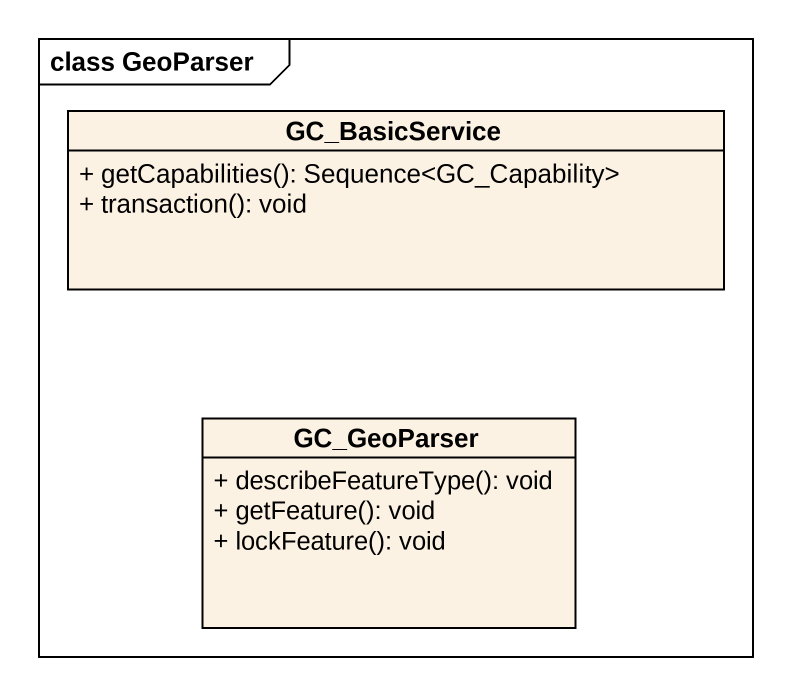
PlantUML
@startuml
mainframe class GeoParser
hide circle
hide empty members
skinparam classAttributeIconSize 0
class GC_BasicService {
  + getCapabilities(): Sequence<GC_Capability>
  + transaction(): void
}
class GC_GeoParser {
  + describeFeatureType(): void
  + getFeature(): void
  + lockFeature(): void
}
@enduml
